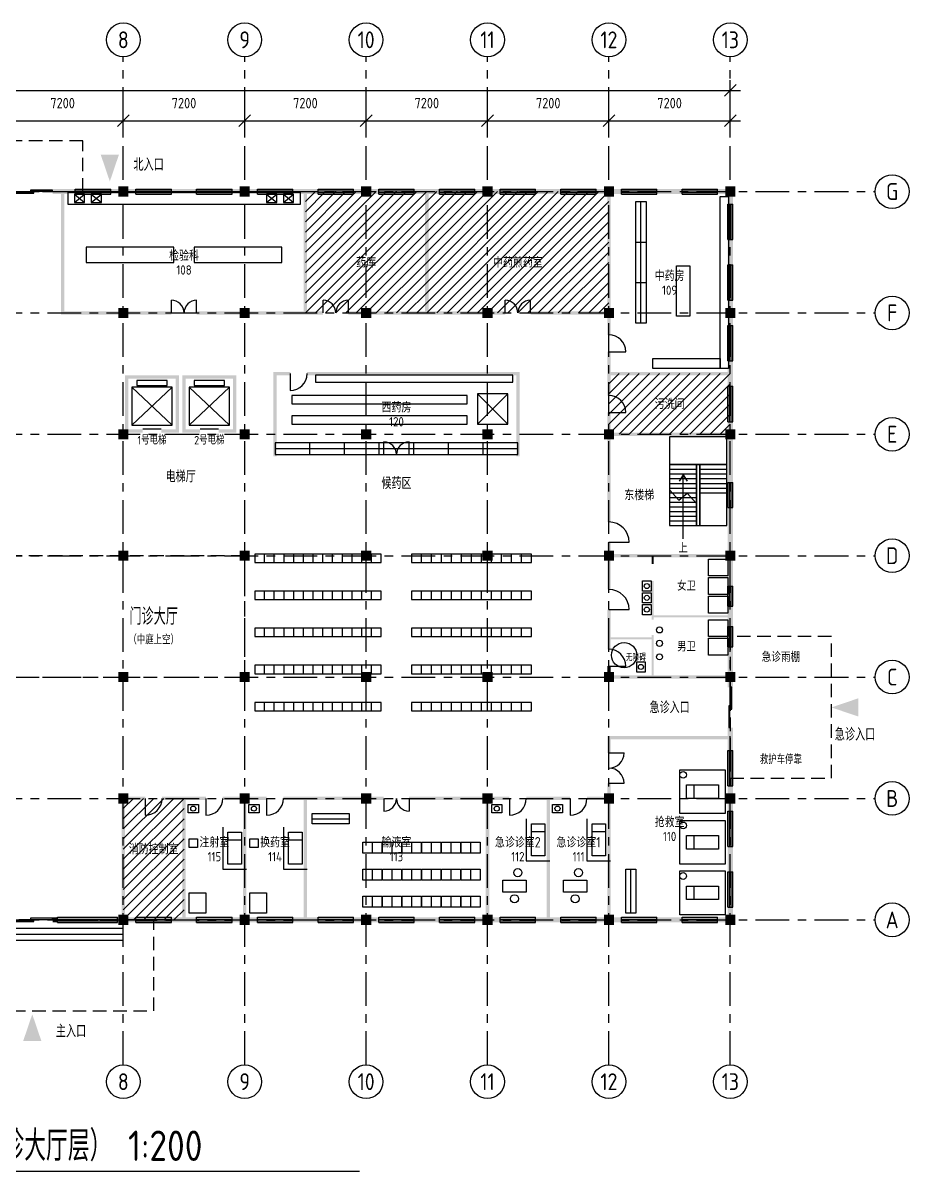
# Model space of a CAD drawing. Extents: x -9 to 337, y -15 to 61.
# Drawn here: x 44.4 to 97, y -14.9 to 53.2 of the extents above; entities that cross this region are included whole.
import ezdxf
from ezdxf.enums import TextEntityAlignment as Align

# ---------------------------------------------------------------- set-up
doc = ezdxf.new("R2010")
doc.units = 0
doc.linetypes.add('CENTER', pattern=[3.5, 2, -0.5, 0.5, -0.5])
doc.linetypes.add('DASHED', pattern=[1.2, 0.8, -0.4])
for name, color, linetype in [('AXIS', 1, 'CENTER'), ('AXIS_B', 1, 'CONTINUOUS'), ('AXIS_T', 7, 'CONTINUOUS'), ('COLUMN', 7, 'CONTINUOUS'), ('DIM', 3, 'CONTINUOUS'), ('DIM_T', 3, 'CONTINUOUS'), ('DOOR', 4, 'CONTINUOUS'), ('ELEV', 2, 'CONTINUOUS'), ('FURN', 8, 'CONTINUOUS'), ('HATCH', 9, 'CONTINUOUS'), ('HIDDEN', 8, 'DASHED'), ('MARK', 1, 'CONTINUOUS'), ('MARK_T', 1, 'CONTINUOUS'), ('NUM', 1, 'CONTINUOUS'), ('STAIR', 2, 'CONTINUOUS'), ('TEXT', 7, 'CONTINUOUS'), ('TEXT2', 8, 'CONTINUOUS'), ('TITLE', 7, 'CONTINUOUS'), ('WALL', 7, 'CONTINUOUS'), ('WINDOW', 4, 'CONTINUOUS')]:
    doc.layers.add(name, color=color, linetype=linetype)
doc.styles.add('CN', font='gbenor.shx', dxfattribs={"width": 0.7, "bigfont": 'gbcbig.shx'})

msp = doc.modelspace()

# ---------------------------------------------------------------- linework, layer by layer
at = {"layer": 'AXIS'}
for p, q in [((50.4, -8.6), (50.4, 51.2)), ((57.6, -8.6), (57.6, 51.2)), ((64.8, -8.6), (64.8, 51.2)), ((72, -8.6), (72, 51.2)), ((79.2, -8.6), (79.2, 51.2)), ((86.4, -8.6), (86.4, 51.2)), ((-6.6, 43.2), (95, 43.2)), ((-6.6, 36), (95, 36)), ((-6.6, 28.8), (95, 28.8)), ((-6.6, 21.6), (95, 21.6)), ((-6.6, 14.4), (95, 14.4)), ((-6.6, 7.2), (95, 7.2)), ((-6.6, 0), (95, 0))]:
    msp.add_line(p, q, dxfattribs=at)
at = {"layer": 'AXIS_B'}
for centre in [(50.4, 52.2), (57.6, 52.2), (64.8, 52.2), (72, 52.2), (79.2, 52.2), (86.4, 52.2), (96, 43.2), (96, 36), (96, 28.8), (96, 21.6), (96, 14.4), (96, 7.2), (96, 0), (50.4, -9.6), (57.6, -9.6), (64.8, -9.6), (72, -9.6), (79.2, -9.6), (86.4, -9.6)]:
    msp.add_circle(centre, 1, dxfattribs=at)
at = {"layer": 'COLUMN'}
for points in [[(50.1, 42.9), (50.7, 42.9), (50.1, 43.5), (50.7, 43.5)], [(57.3, 42.9), (57.9, 42.9), (57.3, 43.5), (57.9, 43.5)], [(64.5, 42.9), (65.1, 42.9), (64.5, 43.5), (65.1, 43.5)], [(71.7, 42.9), (72.3, 42.9), (71.7, 43.5), (72.3, 43.5)], [(78.9, 42.9), (79.5, 42.9), (78.9, 43.5), (79.5, 43.5)], [(86.1, 42.9), (86.7, 42.9), (86.1, 43.5), (86.7, 43.5)], [(50.1, 35.7), (50.7, 35.7), (50.1, 36.3), (50.7, 36.3)], [(57.3, 35.7), (57.9, 35.7), (57.3, 36.3), (57.9, 36.3)], [(64.5, 35.7), (65.1, 35.7), (64.5, 36.3), (65.1, 36.3)], [(71.7, 35.7), (72.3, 35.7), (71.7, 36.3), (72.3, 36.3)], [(78.9, 35.7), (79.5, 35.7), (78.9, 36.3), (79.5, 36.3)], [(86.1, 35.7), (86.7, 35.7), (86.1, 36.3), (86.7, 36.3)], [(50.1, 28.5), (50.7, 28.5), (50.1, 29.1), (50.7, 29.1)], [(57.3, 28.5), (57.9, 28.5), (57.3, 29.1), (57.9, 29.1)], [(64.5, 28.5), (65.1, 28.5), (64.5, 29.1), (65.1, 29.1)], [(71.7, 28.5), (72.3, 28.5), (71.7, 29.1), (72.3, 29.1)], [(78.9, 28.5), (79.5, 28.5), (78.9, 29.1), (79.5, 29.1)], [(86.1, 28.5), (86.7, 28.5), (86.1, 29.1), (86.7, 29.1)], [(50.1, 21.3), (50.7, 21.3), (50.1, 21.9), (50.7, 21.9)], [(57.3, 21.3), (57.9, 21.3), (57.3, 21.9), (57.9, 21.9)], [(64.5, 21.3), (65.1, 21.3), (64.5, 21.9), (65.1, 21.9)], [(71.7, 21.3), (72.3, 21.3), (71.7, 21.9), (72.3, 21.9)], [(78.9, 21.3), (79.5, 21.3), (78.9, 21.9), (79.5, 21.9)], [(86.1, 21.3), (86.7, 21.3), (86.1, 21.9), (86.7, 21.9)], [(50.1, 14.1), (50.7, 14.1), (50.1, 14.7), (50.7, 14.7)], [(57.3, 14.1), (57.9, 14.1), (57.3, 14.7), (57.9, 14.7)], [(64.5, 14.1), (65.1, 14.1), (64.5, 14.7), (65.1, 14.7)], [(71.7, 14.1), (72.3, 14.1), (71.7, 14.7), (72.3, 14.7)], [(78.9, 14.1), (79.5, 14.1), (78.9, 14.7), (79.5, 14.7)], [(86.1, 14.1), (86.7, 14.1), (86.1, 14.7), (86.7, 14.7)], [(50.1, 6.9), (50.7, 6.9), (50.1, 7.5), (50.7, 7.5)], [(57.3, 6.9), (57.9, 6.9), (57.3, 7.5), (57.9, 7.5)], [(64.5, 6.9), (65.1, 6.9), (64.5, 7.5), (65.1, 7.5)], [(71.7, 6.9), (72.3, 6.9), (71.7, 7.5), (72.3, 7.5)], [(78.9, 6.9), (79.5, 6.9), (78.9, 7.5), (79.5, 7.5)], [(86.1, 6.9), (86.7, 6.9), (86.1, 7.5), (86.7, 7.5)], [(50.1, -0.3), (50.7, -0.3), (50.1, 0.3), (50.7, 0.3)], [(57.3, -0.3), (57.9, -0.3), (57.3, 0.3), (57.9, 0.3)], [(64.5, -0.3), (65.1, -0.3), (64.5, 0.3), (65.1, 0.3)], [(71.7, -0.3), (72.3, -0.3), (71.7, 0.3), (72.3, 0.3)], [(78.9, -0.3), (79.5, -0.3), (78.9, 0.3), (79.5, 0.3)], [(86.1, -0.3), (86.7, -0.3), (86.1, 0.3), (86.7, 0.3)]]:
    msp.add_solid(points, dxfattribs=at)
at = {"layer": 'DIM'}
for p, q in [((86.4, 48.6), (86.4, 49.8)), ((-0.6, 49.2), (87, 49.2)), ((86.05, 48.85), (86.75, 49.55)), ((50.05, 47.05), (50.75, 47.75)), ((50.4, 46.8), (50.4, 48)), ((57.25, 47.05), (57.95, 47.75)), ((57.6, 46.8), (57.6, 48)), ((64.45, 47.05), (65.15, 47.75)), ((64.8, 46.8), (64.8, 48)), ((71.65, 47.05), (72.35, 47.75)), ((72, 46.8), (72, 48)), ((78.85, 47.05), (79.55, 47.75)), ((79.2, 46.8), (79.2, 48)), ((86.05, 47.05), (86.75, 47.75)), ((86.4, 46.8), (86.4, 48)), ((-0.6, 47.4), (87, 47.4))]:
    msp.add_line(p, q, dxfattribs=at)
at = {"layer": 'DOOR'}
for p, q in [((53.25, 36), (53.25, 36.75)), ((54.75, 36), (54.75, 36.75)), ((62.25, 36), (62.25, 36.75)), ((63.75, 36), (63.75, 36.75)), ((73.05, 36), (73.05, 36.75)), ((74.55, 36), (74.55, 36.75)), ((79.2, 33.7), (80.2, 33.7)), ((60.3, 32.4), (60.3, 31.4)), ((79.2, 30.1), (80.2, 30.1)), ((65.85, 27.6), (65.85, 28.35)), ((67.35, 27.6), (67.35, 28.35)), ((79.2, 22.4), (80.4, 22.4)), ((79.2, 18.4), (80.4, 18.4)), ((79.2, 15.05), (80.2, 15.05)), ((79.2, 9.9), (80.1, 9.9)), ((79.2, 8.1), (80.1, 8.1)), ((51.7, 7.2), (51.7, 6.2)), ((55.3, 7.2), (55.3, 6.2)), ((58.9, 7.2), (58.9, 6.2)), ((65.85, 7.2), (65.85, 6.45)), ((67.35, 7.2), (67.35, 6.45)), ((73.3, 7.2), (73.3, 6.2)), ((76.9, 7.2), (76.9, 6.2))]:
    msp.add_line(p, q, dxfattribs=at)
for points in [[(43.8, 43.11), (45.1, 43.11), (45.1, 43.17), (43.8, 43.17)], [(44.9, 43.23), (46.2, 43.23), (46.2, 43.29), (44.9, 43.29)], [(86.43, 12.5), (86.49, 12.5), (86.49, 13.8), (86.43, 13.8)], [(86.31, 11.4), (86.37, 11.4), (86.37, 12.7), (86.31, 12.7)], [(44.9, 0.03), (46.2, 0.03), (46.2, 0.09), (44.9, 0.09)], [(43.8, -0.09), (45.1, -0.09), (45.1, -0.03), (43.8, -0.03)]]:
    msp.add_lwpolyline(points, close=True, dxfattribs=at)
for centre, radius, start, end in [((53.25, 36), 0.75, 0, 90), ((54.75, 36), 0.75, 90, 180), ((62.25, 36), 0.75, 0, 90), ((63.75, 36), 0.75, 90, 180), ((73.05, 36), 0.75, 0, 90), ((74.55, 36), 0.75, 90, 180), ((79.2, 33.7), 1, 0, 90), ((60.3, 32.4), 1, 270, 0), ((79.2, 30.1), 1, 0, 90), ((65.85, 27.6), 0.75, 0, 90), ((67.35, 27.6), 0.75, 90, 180), ((79.2, 22.4), 1.2, 0, 90), ((79.2, 18.4), 1.2, 0, 90), ((79.2, 15.05), 1, 0, 90), ((79.2, 9.9), 0.9, 270, 0), ((79.2, 8.1), 0.9, 0, 90), ((51.7, 7.2), 1, 270, 0), ((55.3, 7.2), 1, 270, 0), ((58.9, 7.2), 1, 270, 0), ((65.85, 7.2), 0.75, 270, 0), ((67.35, 7.2), 0.75, 180, 270), ((73.3, 7.2), 1, 270, 0), ((76.9, 7.2), 1, 270, 0)]:
    msp.add_arc(centre, radius, start, end, dxfattribs=at)
at = {"layer": 'ELEV'}
for p, q in [((50.9, 29.35), (53.3, 31.6)), ((50.9, 31.6), (53.3, 29.35)), ((54.3, 29.35), (56.7, 31.6)), ((54.3, 31.6), (56.7, 29.35)), ((51.55, 29.12), (52.65, 29.12)), ((54.95, 29.12), (56.05, 29.12))]:
    msp.add_line(p, q, dxfattribs=at)
for points in [[(50.9, 29.35), (53.3, 29.35), (53.3, 31.6), (50.9, 31.6)], [(51.2, 31.7), (53, 31.7), (53, 32), (51.2, 32)], [(54.3, 29.35), (56.7, 29.35), (56.7, 31.6), (54.3, 31.6)], [(54.6, 31.7), (56.4, 31.7), (56.4, 32), (54.6, 32)]]:
    msp.add_lwpolyline(points, close=True, dxfattribs=at)
at = {"layer": 'FURN'}
for p, q in [((47.5, 42.55), (48.1, 43.05)), ((47.5, 43.05), (48.1, 42.55)), ((48.5, 42.55), (49.1, 43.05)), ((48.5, 43.05), (49.1, 42.55)), ((58.9, 42.55), (59.5, 43.05)), ((58.9, 43.05), (59.5, 42.55)), ((59.9, 42.55), (60.5, 43.05)), ((59.9, 43.05), (60.5, 42.55)), ((81.1, 35.4), (81.1, 42.6)), ((80.8, 40.2), (81.4, 40.2)), ((80.8, 37.8), (81.4, 37.8)), ((71.4, 29.4), (73.2, 31.2)), ((71.4, 31.2), (73.2, 29.4)), ((59.4, 27.95), (73.8, 27.95)), ((61.4571, 27.6), (61.4571, 28.3)), ((63.5143, 27.6), (63.5143, 28.3)), ((65.5714, 27.6), (65.5714, 28.3)), ((67.6286, 27.6), (67.6286, 28.3)), ((69.6857, 27.6), (69.6857, 28.3)), ((71.7429, 27.6), (71.7429, 28.3)), ((58.7769, 21.2), (58.7769, 21.7)), ((59.3538, 21.2), (59.3538, 21.7)), ((59.9308, 21.2), (59.9308, 21.7)), ((60.5077, 21.2), (60.5077, 21.7)), ((61.0846, 21.2), (61.0846, 21.7)), ((61.6615, 21.2), (61.6615, 21.7)), ((62.2385, 21.2), (62.2385, 21.7)), ((62.8154, 21.2), (62.8154, 21.7)), ((63.3923, 21.2), (63.3923, 21.7)), ((63.9692, 21.2), (63.9692, 21.7)), ((64.5462, 21.2), (64.5462, 21.7)), ((65.1231, 21.2), (65.1231, 21.7)), ((68.0917, 21.2), (68.0917, 21.7)), ((68.6833, 21.2), (68.6833, 21.7)), ((69.275, 21.2), (69.275, 21.7)), ((69.8667, 21.2), (69.8667, 21.7)), ((70.4583, 21.2), (70.4583, 21.7)), ((71.05, 21.2), (71.05, 21.7)), ((71.6417, 21.2), (71.6417, 21.7)), ((72.2333, 21.2), (72.2333, 21.7)), ((72.825, 21.2), (72.825, 21.7)), ((73.4167, 21.2), (73.4167, 21.7)), ((74.0083, 21.2), (74.0083, 21.7)), ((58.7769, 19), (58.7769, 19.5)), ((59.3538, 19), (59.3538, 19.5)), ((59.9308, 19), (59.9308, 19.5)), ((60.5077, 19), (60.5077, 19.5)), ((61.0846, 19), (61.0846, 19.5)), ((61.6615, 19), (61.6615, 19.5)), ((62.2385, 19), (62.2385, 19.5)), ((62.8154, 19), (62.8154, 19.5)), ((63.3923, 19), (63.3923, 19.5)), ((63.9692, 19), (63.9692, 19.5)), ((64.5462, 19), (64.5462, 19.5)), ((65.1231, 19), (65.1231, 19.5)), ((68.0917, 19), (68.0917, 19.5)), ((68.6833, 19), (68.6833, 19.5)), ((69.275, 19), (69.275, 19.5)), ((69.8667, 19), (69.8667, 19.5)), ((70.4583, 19), (70.4583, 19.5)), ((71.05, 19), (71.05, 19.5)), ((71.6417, 19), (71.6417, 19.5)), ((72.2333, 19), (72.2333, 19.5)), ((72.825, 19), (72.825, 19.5)), ((73.4167, 19), (73.4167, 19.5)), ((74.0083, 19), (74.0083, 19.5)), ((58.7769, 16.8), (58.7769, 17.3)), ((59.3538, 16.8), (59.3538, 17.3)), ((59.9308, 16.8), (59.9308, 17.3)), ((60.5077, 16.8), (60.5077, 17.3)), ((61.0846, 16.8), (61.0846, 17.3)), ((61.6615, 16.8), (61.6615, 17.3)), ((62.2385, 16.8), (62.2385, 17.3)), ((62.8154, 16.8), (62.8154, 17.3)), ((63.3923, 16.8), (63.3923, 17.3)), ((63.9692, 16.8), (63.9692, 17.3)), ((64.5462, 16.8), (64.5462, 17.3)), ((65.1231, 16.8), (65.1231, 17.3)), ((68.0917, 16.8), (68.0917, 17.3)), ((68.6833, 16.8), (68.6833, 17.3)), ((69.275, 16.8), (69.275, 17.3)), ((69.8667, 16.8), (69.8667, 17.3)), ((70.4583, 16.8), (70.4583, 17.3)), ((71.05, 16.8), (71.05, 17.3)), ((71.6417, 16.8), (71.6417, 17.3)), ((72.2333, 16.8), (72.2333, 17.3)), ((72.825, 16.8), (72.825, 17.3)), ((73.4167, 16.8), (73.4167, 17.3)), ((74.0083, 16.8), (74.0083, 17.3)), ((58.7769, 14.6), (58.7769, 15.1)), ((59.3538, 14.6), (59.3538, 15.1)), ((59.9308, 14.6), (59.9308, 15.1)), ((60.5077, 14.6), (60.5077, 15.1)), ((61.0846, 14.6), (61.0846, 15.1)), ((61.6615, 14.6), (61.6615, 15.1)), ((62.2385, 14.6), (62.2385, 15.1)), ((62.8154, 14.6), (62.8154, 15.1)), ((63.3923, 14.6), (63.3923, 15.1)), ((63.9692, 14.6), (63.9692, 15.1)), ((64.5462, 14.6), (64.5462, 15.1)), ((65.1231, 14.6), (65.1231, 15.1)), ((68.0917, 14.6), (68.0917, 15.1)), ((68.6833, 14.6), (68.6833, 15.1)), ((69.275, 14.6), (69.275, 15.1)), ((69.8667, 14.6), (69.8667, 15.1)), ((70.4583, 14.6), (70.4583, 15.1)), ((71.05, 14.6), (71.05, 15.1)), ((71.6417, 14.6), (71.6417, 15.1)), ((72.2333, 14.6), (72.2333, 15.1)), ((72.825, 14.6), (72.825, 15.1)), ((73.4167, 14.6), (73.4167, 15.1)), ((74.0083, 14.6), (74.0083, 15.1)), ((58.7769, 12.4), (58.7769, 12.9)), ((59.3538, 12.4), (59.3538, 12.9)), ((59.9308, 12.4), (59.9308, 12.9)), ((60.5077, 12.4), (60.5077, 12.9)), ((61.0846, 12.4), (61.0846, 12.9)), ((61.6615, 12.4), (61.6615, 12.9)), ((62.2385, 12.4), (62.2385, 12.9)), ((62.8154, 12.4), (62.8154, 12.9)), ((63.3923, 12.4), (63.3923, 12.9)), ((63.9692, 12.4), (63.9692, 12.9)), ((64.5462, 12.4), (64.5462, 12.9)), ((65.1231, 12.4), (65.1231, 12.9)), ((68.0917, 12.4), (68.0917, 12.9)), ((68.6833, 12.4), (68.6833, 12.9)), ((69.275, 12.4), (69.275, 12.9)), ((69.8667, 12.4), (69.8667, 12.9)), ((70.4583, 12.4), (70.4583, 12.9)), ((71.05, 12.4), (71.05, 12.9)), ((71.6417, 12.4), (71.6417, 12.9)), ((72.2333, 12.4), (72.2333, 12.9)), ((72.825, 12.4), (72.825, 12.9)), ((73.4167, 12.4), (73.4167, 12.9)), ((74.0083, 12.4), (74.0083, 12.9)), ((84.25, 7.2), (84.25, 8)), ((61.6, 6), (63.8, 6)), ((74.6, 5.25), (75.4, 5.25)), ((78.2, 5.25), (79, 5.25)), ((84.25, 4.2), (84.25, 5)), ((56.6, 4.75), (57.4, 4.75)), ((60.2, 4.75), (61, 4.75)), ((80.5, 0.4), (80.5, 3)), ((84.25, 1.2), (84.25, 2)), ((36, -0.5), (50.4, -0.5)), ((36, -0.85), (50.4, -0.85)), ((36, -1.2), (50.4, -1.2))]:
    msp.add_line(p, q, dxfattribs=at)
for points in [[(47.1, 42.45), (60.9, 42.45), (60.9, 43.15), (47.1, 43.15)], [(47.5, 42.55), (48.1, 42.55), (48.1, 43.05), (47.5, 43.05)], [(48.5, 42.55), (49.1, 42.55), (49.1, 43.05), (48.5, 43.05)], [(58.9, 42.55), (59.5, 42.55), (59.5, 43.05), (58.9, 43.05)], [(59.9, 42.55), (60.5, 42.55), (60.5, 43.05), (59.9, 43.05)], [(80.8, 35.4), (80.8, 42.6), (81.4, 42.6), (81.4, 35.4)], [(85.8, 32.7), (85.8, 42.9), (86.3, 42.9), (86.3, 32.7)], [(48.2, 39), (53.4, 39), (53.4, 39.9), (48.2, 39.9)], [(54.6, 39), (59.8, 39), (59.8, 39.9), (54.6, 39.9)], [(83.2, 35.8), (83.2, 38.8), (84, 38.8), (84, 35.8)], [(81.8, 32.7), (81.8, 33.3), (85.8, 33.3), (85.8, 32.7)], [(61.8, 31.9), (73.5, 31.9), (73.5, 32.3), (61.8, 32.3)], [(60.4, 30.6), (70.8, 30.6), (70.8, 31.1), (60.4, 31.1)], [(71.4, 29.4), (73.2, 29.4), (73.2, 31.2), (71.4, 31.2)], [(60.4, 29.4), (70.8, 29.4), (70.8, 29.9), (60.4, 29.9)], [(59.4, 27.6), (73.8, 27.6), (73.8, 28.3), (59.4, 28.3)], [(58.2, 21.2), (65.7, 21.2), (65.7, 21.7), (58.2, 21.7)], [(67.5, 21.2), (74.6, 21.2), (74.6, 21.7), (67.5, 21.7)], [(85.1, 20.4), (85.1, 21.4), (86.25, 21.4), (86.25, 20.4)], [(81.2, 19.5), (81.2, 20.1), (81.7, 20.1), (81.7, 19.5)], [(85.1, 19.3), (85.1, 20.3), (86.25, 20.3), (86.25, 19.3)], [(58.2, 19), (65.7, 19), (65.7, 19.5), (58.2, 19.5)], [(67.5, 19), (74.6, 19), (74.6, 19.5), (67.5, 19.5)], [(81.2, 18.8), (81.2, 19.4), (81.7, 19.4), (81.7, 18.8)], [(85.1, 18.2), (85.1, 19.2), (86.25, 19.2), (86.25, 18.2)], [(81.2, 18.1), (81.2, 18.7), (81.7, 18.7), (81.7, 18.1)], [(85.1, 16.8), (85.1, 17.8), (86.25, 17.8), (86.25, 16.8)], [(58.2, 16.8), (65.7, 16.8), (65.7, 17.3), (58.2, 17.3)], [(67.5, 16.8), (74.6, 16.8), (74.6, 17.3), (67.5, 17.3)], [(85.1, 15.7), (85.1, 16.7), (86.25, 16.7), (86.25, 15.7)], [(58.2, 14.6), (65.7, 14.6), (65.7, 15.1), (58.2, 15.1)], [(67.5, 14.6), (74.6, 14.6), (74.6, 15.1), (67.5, 15.1)], [(80.85, 14.7), (80.85, 15.3), (81.35, 15.3), (81.35, 14.7)], [(58.2, 12.4), (65.7, 12.4), (65.7, 12.9), (58.2, 12.9)], [(67.5, 12.4), (74.6, 12.4), (74.6, 12.9), (67.5, 12.9)], [(83.4, 6.3), (83.4, 8.9), (86.1, 8.9), (86.1, 6.3)], [(83.8, 7.2), (83.8, 8), (85.7, 8), (85.7, 7.2)], [(54.25, 6.85), (54.85, 6.85), (54.85, 6.35), (54.25, 6.35)], [(57.85, 6.85), (58.45, 6.85), (58.45, 6.35), (57.85, 6.35)], [(72.25, 6.85), (72.85, 6.85), (72.85, 6.35), (72.25, 6.35)], [(75.85, 6.85), (76.45, 6.85), (76.45, 6.35), (75.85, 6.35)], [(61.6, 6.3), (63.8, 6.3), (63.8, 5.7), (61.6, 5.7)], [(74.6, 5.7), (75.4, 5.7), (75.4, 3.8), (74.6, 3.8)], [(78.2, 5.7), (79, 5.7), (79, 3.8), (78.2, 3.8)], [(83.4, 3.3), (83.4, 5.9), (86.1, 5.9), (86.1, 3.3)], [(54.3, 4.8), (54.8, 4.8), (54.8, 4.3), (54.3, 4.3)], [(56.6, 5.2), (57.4, 5.2), (57.4, 3.3), (56.6, 3.3)], [(57.9, 4.8), (58.4, 4.8), (58.4, 4.3), (57.9, 4.3)], [(60.2, 5.2), (61, 5.2), (61, 3.3), (60.2, 3.3)], [(83.8, 4.2), (83.8, 5), (85.7, 5), (85.7, 4.2)], [(64.6, 4.6), (65.15, 4.6), (65.15, 3.95), (64.6, 3.95)], [(65.1833, 4.6), (65.7333, 4.6), (65.7333, 3.95), (65.1833, 3.95)], [(65.7667, 4.6), (66.3167, 4.6), (66.3167, 3.95), (65.7667, 3.95)], [(66.35, 4.6), (66.9, 4.6), (66.9, 3.95), (66.35, 3.95)], [(66.9333, 4.6), (67.4833, 4.6), (67.4833, 3.95), (66.9333, 3.95)], [(67.5167, 4.6), (68.0667, 4.6), (68.0667, 3.95), (67.5167, 3.95)], [(68.1, 4.6), (68.65, 4.6), (68.65, 3.95), (68.1, 3.95)], [(68.6833, 4.6), (69.2333, 4.6), (69.2333, 3.95), (68.6833, 3.95)], [(69.2667, 4.6), (69.8167, 4.6), (69.8167, 3.95), (69.2667, 3.95)], [(69.85, 4.6), (70.4, 4.6), (70.4, 3.95), (69.85, 3.95)], [(70.4333, 4.6), (70.9833, 4.6), (70.9833, 3.95), (70.4333, 3.95)], [(71.0167, 4.6), (71.5667, 4.6), (71.5667, 3.95), (71.0167, 3.95)], [(64.6, 3), (65.15, 3), (65.15, 2.35), (64.6, 2.35)], [(65.1833, 3), (65.7333, 3), (65.7333, 2.35), (65.1833, 2.35)], [(65.7667, 3), (66.3167, 3), (66.3167, 2.35), (65.7667, 2.35)], [(66.35, 3), (66.9, 3), (66.9, 2.35), (66.35, 2.35)], [(66.9333, 3), (67.4833, 3), (67.4833, 2.35), (66.9333, 2.35)], [(67.5167, 3), (68.0667, 3), (68.0667, 2.35), (67.5167, 2.35)], [(68.1, 3), (68.65, 3), (68.65, 2.35), (68.1, 2.35)], [(68.6833, 3), (69.2333, 3), (69.2333, 2.35), (68.6833, 2.35)], [(69.2667, 3), (69.8167, 3), (69.8167, 2.35), (69.2667, 2.35)], [(69.85, 3), (70.4, 3), (70.4, 2.35), (69.85, 2.35)], [(70.4333, 3), (70.9833, 3), (70.9833, 2.35), (70.4333, 2.35)], [(71.0167, 3), (71.5667, 3), (71.5667, 2.35), (71.0167, 2.35)], [(80.2, 0.4), (80.2, 3), (80.8, 3), (80.8, 0.4)], [(83.4, 0.3), (83.4, 2.9), (86.1, 2.9), (86.1, 0.3)], [(72.9, 2.35), (74.3, 2.35), (74.3, 1.65), (72.9, 1.65)], [(76.5, 2.35), (77.9, 2.35), (77.9, 1.65), (76.5, 1.65)], [(54.3, 1.6), (55.3, 1.6), (55.3, 0.4), (54.3, 0.4)], [(57.9, 1.6), (58.9, 1.6), (58.9, 0.4), (57.9, 0.4)], [(64.6, 1.4), (65.15, 1.4), (65.15, 0.75), (64.6, 0.75)], [(65.1833, 1.4), (65.7333, 1.4), (65.7333, 0.75), (65.1833, 0.75)], [(65.7667, 1.4), (66.3167, 1.4), (66.3167, 0.75), (65.7667, 0.75)], [(66.35, 1.4), (66.9, 1.4), (66.9, 0.75), (66.35, 0.75)], [(66.9333, 1.4), (67.4833, 1.4), (67.4833, 0.75), (66.9333, 0.75)], [(67.5167, 1.4), (68.0667, 1.4), (68.0667, 0.75), (67.5167, 0.75)], [(68.1, 1.4), (68.65, 1.4), (68.65, 0.75), (68.1, 0.75)], [(68.6833, 1.4), (69.2333, 1.4), (69.2333, 0.75), (68.6833, 0.75)], [(69.2667, 1.4), (69.8167, 1.4), (69.8167, 0.75), (69.2667, 0.75)], [(69.85, 1.4), (70.4, 1.4), (70.4, 0.75), (69.85, 0.75)], [(70.4333, 1.4), (70.9833, 1.4), (70.9833, 0.75), (70.4333, 0.75)], [(71.0167, 1.4), (71.5667, 1.4), (71.5667, 0.75), (71.0167, 0.75)], [(83.8, 1.2), (83.8, 2), (85.7, 2), (85.7, 1.2)]]:
    msp.add_lwpolyline(points, close=True, dxfattribs=at)
for points in [[(56.3, 5.5), (56.3, 3), (57.7, 3)], [(59.9, 5.5), (59.9, 3), (61.3, 3)], [(74.3, 6), (74.3, 3.5), (75.7, 3.5)], [(77.9, 6), (77.9, 3.5), (79.3, 3.5)]]:
    msp.add_lwpolyline(points, dxfattribs=at)
for centre, radius in [((81.45, 19.8), 0.15), ((81.45, 19.1), 0.15), ((81.45, 18.4), 0.15), ((82.2, 17.2), 0.18), ((80.1, 15.7), 0.75), ((82.2, 16.4), 0.18), ((82.2, 15.6), 0.18), ((81.1, 15), 0.15), ((83.6, 8.6), 0.2), ((54.55, 6.6), 0.15), ((58.15, 6.6), 0.15), ((72.55, 6.6), 0.15), ((76.15, 6.6), 0.15), ((83.6, 5.6), 0.2), ((73.8, 2.8), 0.24), ((77.4, 2.8), 0.24), ((83.6, 2.6), 0.2), ((73.6, 1.25), 0.24), ((77.2, 1.25), 0.24)]:
    msp.add_circle(centre, radius, dxfattribs=at)
at = {"layer": 'HATCH'}
for p, q in [((61.2, 42.6), (61.8, 43.2)), ((61.2, 42), (62.4, 43.2)), ((61.2, 41.4), (63, 43.2)), ((61.2, 40.8), (63.6, 43.2)), ((61.2, 40.2), (64.2, 43.2)), ((61.2, 39.6), (64.8, 43.2)), ((61.2, 39), (65.4, 43.2)), ((61.2, 38.4), (66, 43.2)), ((61.2, 37.8), (66.6, 43.2)), ((61.2, 37.2), (67.2, 43.2)), ((61.2, 36.6), (67.8, 43.2)), ((61.2, 36), (68.4, 43.2)), ((68.4, 42.6), (69, 43.2)), ((68.4, 42), (69.6, 43.2)), ((68.4, 41.4), (70.2, 43.2)), ((68.4, 40.8), (70.8, 43.2)), ((68.4, 40.2), (71.4, 43.2)), ((68.4, 39.6), (72, 43.2)), ((68.4, 39), (72.6, 43.2)), ((68.4, 38.4), (73.2, 43.2)), ((68.4, 37.8), (73.8, 43.2)), ((68.4, 37.2), (74.4, 43.2)), ((68.4, 36.6), (75, 43.2)), ((68.4, 36), (75.6, 43.2)), ((69, 36), (76.2, 43.2)), ((69.6, 36), (76.8, 43.2)), ((70.2, 36), (77.4, 43.2)), ((70.8, 36), (78, 43.2)), ((71.4, 36), (78.6, 43.2)), ((72, 36), (79.2, 43.2)), ((61.8, 36), (68.4, 42.6)), ((72.6, 36), (79.2, 42.6)), ((62.4, 36), (68.4, 42)), ((73.2, 36), (79.2, 42)), ((63, 36), (68.4, 41.4)), ((73.8, 36), (79.2, 41.4)), ((63.6, 36), (68.4, 40.8)), ((64.2, 36), (68.4, 40.2)), ((74.4, 36), (79.2, 40.8)), ((75, 36), (79.2, 40.2)), ((64.8, 36), (68.4, 39.6)), ((75.6, 36), (79.2, 39.6)), ((65.4, 36), (68.4, 39)), ((76.2, 36), (79.2, 39)), ((66, 36), (68.4, 38.4)), ((76.8, 36), (79.2, 38.4)), ((66.6, 36), (68.4, 37.8)), ((77.4, 36), (79.2, 37.8)), ((67.2, 36), (68.4, 37.2)), ((78, 36), (79.2, 37.2)), ((67.8, 36), (68.4, 36.6)), ((78.6, 36), (79.2, 36.6)), ((79.2, 31.8), (79.8, 32.4)), ((79.2, 31.2), (80.4, 32.4)), ((79.2, 30.6), (81, 32.4)), ((79.2, 30), (81.6, 32.4)), ((79.2, 29.4), (82.2, 32.4)), ((79.2, 28.8), (82.8, 32.4)), ((79.8, 28.8), (83.4, 32.4)), ((80.4, 28.8), (84, 32.4)), ((81, 28.8), (84.6, 32.4)), ((81.6, 28.8), (85.2, 32.4)), ((82.2, 28.8), (85.8, 32.4)), ((82.8, 28.8), (86.4, 32.4)), ((83.4, 28.8), (86.4, 31.8)), ((84, 28.8), (86.4, 31.2)), ((84.6, 28.8), (86.4, 30.6)), ((85.2, 28.8), (86.4, 30)), ((85.8, 28.8), (86.4, 29.4)), ((50.4, 6.6), (51, 7.2)), ((50.4, 6), (51.6, 7.2)), ((50.4, 5.4), (52.2, 7.2)), ((50.4, 4.8), (52.8, 7.2)), ((50.4, 4.2), (53.4, 7.2)), ((50.4, 3.6), (54, 7.2)), ((50.4, 3), (54, 6.6)), ((50.4, 2.4), (54, 6)), ((50.4, 1.8), (54, 5.4)), ((50.4, 1.2), (54, 4.8)), ((50.4, 0.6), (54, 4.2)), ((50.4, 0), (54, 3.6)), ((51, 0), (54, 3)), ((51.6, 0), (54, 2.4)), ((52.2, 0), (54, 1.8)), ((52.8, 0), (54, 1.2)), ((53.4, 0), (54, 0.6))]:
    msp.add_line(p, q, dxfattribs=at)
at = {"layer": 'HIDDEN'}
for points in [[(38.4, 43.2), (48, 43.2), (48, 46.2), (38.4, 46.2)], [(28.8, 14.4), (57.6, 14.4), (57.6, 21.6), (28.8, 21.6)], [(86.4, 8.4), (92.4, 8.4), (92.4, 16.8), (86.4, 16.8)], [(34.2, -5.4), (52.2, -5.4), (52.2, 0), (34.2, 0)]]:
    msp.add_lwpolyline(points, close=True, dxfattribs=at)
at = {"layer": 'MARK'}
for points in [[(49.6, 43.8), (50.1404, 45.3899), (49.0596, 45.3899)], [(92.4, 12.6), (93.9899, 12.0596), (93.9899, 13.1404)], [(45, -5.6), (44.4596, -7.1899), (45.5404, -7.1899)]]:
    msp.add_solid(points, dxfattribs=at)
at = {"layer": 'STAIR'}
for p, q in [((82.8, 27), (84.4, 27)), ((82.8, 26.7231), (84.4, 26.7231)), ((84.6, 27), (86.2, 27)), ((84.6, 26.7231), (86.2, 26.7231)), ((82.8, 26.4462), (84.4, 26.4462)), ((82.8, 26.1692), (84.4, 26.1692)), ((82.8, 25.8923), (84.4, 25.8923)), ((83.6, 26.4), (83.368, 26.0144)), ((83.6, 26.4), (83.832, 26.0144)), ((84.6, 26.4462), (86.2, 26.4462)), ((84.6, 26.1692), (86.2, 26.1692)), ((84.6, 25.8923), (86.2, 25.8923)), ((82.8, 25.6154), (84.4, 25.6154)), ((82.8, 25.3385), (84.4, 25.3385)), ((84.6, 25.6154), (86.2, 25.6154)), ((84.6, 25.3385), (86.2, 25.3385)), ((82.8, 25.0615), (84.4, 25.0615)), ((82.8, 24.7846), (84.4, 24.7846)), ((82.8, 24.5077), (84.4, 24.5077)), ((82.8, 24.2308), (84.4, 24.2308)), ((82.8, 23.9538), (84.4, 23.9538)), ((82.8, 23.6769), (84.4, 23.6769)), ((82.8, 23.4), (84.4, 23.4))]:
    msp.add_line(p, q, dxfattribs=at)
for points in [[(82.8, 28.65), (82.8, 27), (86.2, 27), (86.2, 28.65)], [(82.8, 27), (82.8, 23.4), (84.4, 23.4), (84.4, 27)], [(84.4, 27), (84.4, 23.4), (84.6, 23.4), (84.6, 27)], [(84.6, 27), (84.6, 23.4), (86.2, 23.4), (86.2, 27)]]:
    msp.add_lwpolyline(points, close=True, dxfattribs=at)
for points in [[(83.6, 22.6), (83.6, 26.4)], [(82.8, 25.5), (83.35, 24.9), (83.85, 25.3), (84.4, 24.7)]]:
    msp.add_lwpolyline(points, dxfattribs=at)
at = {"layer": 'TITLE'}
msp.add_line((22, -14.9), (64.4, -14.9), dxfattribs=at)
at = {"layer": 'WALL'}
for points in [[(46.2, 43.05), (47.55, 43.05), (46.2, 43.35), (47.55, 43.35)], [(46.7, 35.9), (46.9, 35.9), (46.7, 43.3), (46.9, 43.3)], [(49.65, 43.05), (51.15, 43.05), (49.65, 43.35), (51.15, 43.35)], [(53.25, 43.05), (54.75, 43.05), (53.25, 43.35), (54.75, 43.35)], [(56.85, 43.05), (58.35, 43.05), (56.85, 43.35), (58.35, 43.35)], [(60.45, 43.05), (61.95, 43.05), (60.45, 43.35), (61.95, 43.35)], [(61.1, 35.9), (61.3, 35.9), (61.1, 43.3), (61.3, 43.3)], [(64.05, 43.05), (65.55, 43.05), (64.05, 43.35), (65.55, 43.35)], [(67.65, 43.05), (69.15, 43.05), (67.65, 43.35), (69.15, 43.35)], [(68.3, 35.9), (68.5, 35.9), (68.3, 43.3), (68.5, 43.3)], [(71.25, 43.05), (72.75, 43.05), (71.25, 43.35), (72.75, 43.35)], [(74.85, 43.05), (76.35, 43.05), (74.85, 43.35), (76.35, 43.35)], [(78.45, 43.05), (79.95, 43.05), (78.45, 43.35), (79.95, 43.35)], [(79.1, 34.7), (79.3, 34.7), (79.1, 43.3), (79.3, 43.3)], [(82.05, 43.05), (83.55, 43.05), (82.05, 43.35), (83.55, 43.35)], [(85.65, 43.05), (86.55, 43.05), (85.65, 43.35), (86.55, 43.35)], [(86.25, 42.45), (86.55, 42.45), (86.25, 43.35), (86.55, 43.35)], [(86.25, 38.85), (86.55, 38.85), (86.25, 40.35), (86.55, 40.35)], [(46.7, 35.9), (53.25, 35.9), (46.7, 36.1), (53.25, 36.1)], [(54.75, 35.9), (62.25, 35.9), (54.75, 36.1), (62.25, 36.1)], [(63.75, 35.9), (73.05, 35.9), (63.75, 36.1), (73.05, 36.1)], [(74.55, 35.9), (79.3, 35.9), (74.55, 36.1), (79.3, 36.1)], [(86.25, 35.25), (86.55, 35.25), (86.25, 36.75), (86.55, 36.75)], [(79.1, 31.1), (79.3, 31.1), (79.1, 33.7), (79.3, 33.7)], [(86.25, 31.65), (86.55, 31.65), (86.25, 33.15), (86.55, 33.15)], [(50.5, 32.1), (53.7, 32.1), (50.5, 32.3), (53.7, 32.3)], [(50.5, 28.9), (50.7, 28.9), (50.5, 32.3), (50.7, 32.3)], [(53.5, 28.9), (53.7, 28.9), (53.5, 32.3), (53.7, 32.3)], [(53.9, 28.9), (54.1, 28.9), (53.9, 32.3), (54.1, 32.3)], [(53.9, 32.1), (57.1, 32.1), (53.9, 32.3), (57.1, 32.3)], [(56.9, 28.9), (57.1, 28.9), (56.9, 32.3), (57.1, 32.3)], [(59.3, 32.3), (60.3, 32.3), (59.3, 32.5), (60.3, 32.5)], [(59.3, 27.5), (59.5, 27.5), (59.3, 32.5), (59.5, 32.5)], [(61.3, 32.3), (73.9, 32.3), (61.3, 32.5), (73.9, 32.5)], [(73.7, 27.5), (73.9, 27.5), (73.7, 32.5), (73.9, 32.5)], [(79.1, 32.3), (86.5, 32.3), (79.1, 32.5), (86.5, 32.5)], [(79.1, 23.6), (79.3, 23.6), (79.1, 30.1), (79.3, 30.1)], [(86.25, 25.95), (86.55, 25.95), (86.25, 29.55), (86.55, 29.55)], [(50.5, 28.9), (51.55, 28.9), (50.5, 29.1), (51.55, 29.1)], [(52.65, 28.9), (53.7, 28.9), (52.65, 29.1), (53.7, 29.1)], [(53.9, 28.9), (54.95, 28.9), (53.9, 29.1), (54.95, 29.1)], [(56.05, 28.9), (57.1, 28.9), (56.05, 29.1), (57.1, 29.1)], [(79.1, 28.7), (86.5, 28.7), (79.1, 28.9), (86.5, 28.9)], [(86.25, 19.8), (86.55, 19.8), (86.25, 24.45), (86.55, 24.45)], [(79.1, 19.6), (79.3, 19.6), (79.1, 22.4), (79.3, 22.4)], [(79.1, 21.5), (86.5, 21.5), (79.1, 21.7), (86.5, 21.7)], [(81.74, 21.1), (81.74, 21.6), (81.86, 21.1), (81.86, 21.6)], [(81.74, 17.8), (81.74, 20.1), (81.86, 17.8), (81.86, 20.1)], [(79.1, 16.05), (79.3, 16.05), (79.1, 18.4), (79.3, 18.4)], [(86.25, 17.4), (86.55, 17.4), (86.25, 18.6), (86.55, 18.6)], [(81.8, 17.94), (81.8, 18.06), (86.4, 17.94), (86.4, 18.06)], [(79.2, 16.64), (79.2, 16.76), (81.8, 16.64), (81.8, 16.76)], [(81.74, 14.4), (81.74, 16.9), (81.86, 14.4), (81.86, 16.9)], [(86.25, 13.8), (86.55, 13.8), (86.25, 16.2), (86.55, 16.2)], [(79.1, 14.3), (79.3, 14.3), (79.1, 15.05), (79.3, 15.05)], [(79.1, 14.3), (86.5, 14.3), (79.1, 14.5), (86.5, 14.5)], [(79.1, 10.7), (86.5, 10.7), (79.1, 10.9), (86.5, 10.9)], [(79.1, 9.9), (79.3, 9.9), (79.1, 10.9), (79.3, 10.9)], [(86.25, 10.05), (86.55, 10.05), (86.25, 11.4), (86.55, 11.4)], [(79.1, -0.1), (79.3, -0.1), (79.1, 8.1), (79.3, 8.1)], [(86.25, 6.45), (86.55, 6.45), (86.25, 7.95), (86.55, 7.95)], [(50.3, 7.1), (51.7, 7.1), (50.3, 7.3), (51.7, 7.3)], [(50.3, -0.1), (50.5, -0.1), (50.3, 7.3), (50.5, 7.3)], [(52.7, 7.1), (55.3, 7.1), (52.7, 7.3), (55.3, 7.3)], [(53.9, -0.1), (54.1, -0.1), (53.9, 7.3), (54.1, 7.3)], [(56.3, 7.1), (58.9, 7.1), (56.3, 7.3), (58.9, 7.3)], [(57.5, -0.1), (57.7, -0.1), (57.5, 7.3), (57.7, 7.3)], [(59.9, 7.1), (65.85, 7.1), (59.9, 7.3), (65.85, 7.3)], [(61.1, -0.1), (61.3, -0.1), (61.1, 7.3), (61.3, 7.3)], [(67.35, 7.1), (73.3, 7.1), (67.35, 7.3), (73.3, 7.3)], [(71.9, -0.1), (72.1, -0.1), (71.9, 7.3), (72.1, 7.3)], [(74.3, 7.1), (76.9, 7.1), (74.3, 7.3), (76.9, 7.3)], [(75.5, -0.1), (75.7, -0.1), (75.5, 7.3), (75.7, 7.3)], [(77.9, 7.1), (79.3, 7.1), (77.9, 7.3), (79.3, 7.3)], [(86.25, 2.85), (86.55, 2.85), (86.25, 4.35), (86.55, 4.35)], [(86.25, -0.15), (86.55, -0.15), (86.25, 0.75), (86.55, 0.75)], [(46.2, -0.15), (46.5, -0.15), (46.2, 0.15), (46.5, 0.15)], [(50.05, -0.15), (51.15, -0.15), (50.05, 0.15), (51.15, 0.15)], [(53.25, -0.15), (54.75, -0.15), (53.25, 0.15), (54.75, 0.15)], [(56.85, -0.15), (58.35, -0.15), (56.85, 0.15), (58.35, 0.15)], [(60.45, -0.15), (61.95, -0.15), (60.45, 0.15), (61.95, 0.15)], [(64.05, -0.15), (65.55, -0.15), (64.05, 0.15), (65.55, 0.15)], [(67.65, -0.15), (69.15, -0.15), (67.65, 0.15), (69.15, 0.15)], [(71.25, -0.15), (72.75, -0.15), (71.25, 0.15), (72.75, 0.15)], [(74.85, -0.15), (76.35, -0.15), (74.85, 0.15), (76.35, 0.15)], [(78.45, -0.15), (79.95, -0.15), (78.45, 0.15), (79.95, 0.15)], [(82.05, -0.15), (83.55, -0.15), (82.05, 0.15), (83.55, 0.15)], [(85.65, -0.15), (86.55, -0.15), (85.65, 0.15), (86.55, 0.15)]]:
    msp.add_solid(points, dxfattribs=at)
at = {"layer": 'WINDOW'}
for p, q in [((47.55, 43.35), (49.65, 43.35)), ((47.55, 43.05), (47.55, 43.35)), ((47.55, 43.25), (49.65, 43.25)), ((47.55, 43.15), (49.65, 43.15)), ((47.55, 43.05), (49.65, 43.05)), ((49.65, 43.05), (49.65, 43.35)), ((51.15, 43.35), (53.25, 43.35)), ((51.15, 43.05), (51.15, 43.35)), ((51.15, 43.25), (53.25, 43.25)), ((51.15, 43.15), (53.25, 43.15)), ((51.15, 43.05), (53.25, 43.05)), ((53.25, 43.05), (53.25, 43.35)), ((54.75, 43.35), (56.85, 43.35)), ((54.75, 43.05), (54.75, 43.35)), ((54.75, 43.25), (56.85, 43.25)), ((54.75, 43.15), (56.85, 43.15)), ((54.75, 43.05), (56.85, 43.05)), ((56.85, 43.05), (56.85, 43.35)), ((58.35, 43.35), (60.45, 43.35)), ((58.35, 43.05), (58.35, 43.35)), ((58.35, 43.25), (60.45, 43.25)), ((58.35, 43.15), (60.45, 43.15)), ((58.35, 43.05), (60.45, 43.05)), ((60.45, 43.05), (60.45, 43.35)), ((61.95, 43.35), (64.05, 43.35)), ((61.95, 43.05), (61.95, 43.35)), ((61.95, 43.25), (64.05, 43.25)), ((61.95, 43.15), (64.05, 43.15)), ((61.95, 43.05), (64.05, 43.05)), ((64.05, 43.05), (64.05, 43.35)), ((65.55, 43.35), (67.65, 43.35)), ((65.55, 43.05), (65.55, 43.35)), ((65.55, 43.25), (67.65, 43.25)), ((65.55, 43.15), (67.65, 43.15)), ((65.55, 43.05), (67.65, 43.05)), ((67.65, 43.05), (67.65, 43.35)), ((69.15, 43.35), (71.25, 43.35)), ((69.15, 43.05), (69.15, 43.35)), ((69.15, 43.25), (71.25, 43.25)), ((69.15, 43.15), (71.25, 43.15)), ((69.15, 43.05), (71.25, 43.05)), ((71.25, 43.05), (71.25, 43.35)), ((72.75, 43.35), (74.85, 43.35)), ((72.75, 43.05), (72.75, 43.35)), ((72.75, 43.25), (74.85, 43.25)), ((72.75, 43.15), (74.85, 43.15)), ((72.75, 43.05), (74.85, 43.05)), ((74.85, 43.05), (74.85, 43.35)), ((76.35, 43.35), (78.45, 43.35)), ((76.35, 43.05), (76.35, 43.35)), ((76.35, 43.25), (78.45, 43.25)), ((76.35, 43.15), (78.45, 43.15)), ((76.35, 43.05), (78.45, 43.05)), ((78.45, 43.05), (78.45, 43.35)), ((79.95, 43.35), (82.05, 43.35)), ((79.95, 43.05), (79.95, 43.35)), ((79.95, 43.25), (82.05, 43.25)), ((79.95, 43.15), (82.05, 43.15)), ((79.95, 43.05), (82.05, 43.05)), ((82.05, 43.05), (82.05, 43.35)), ((83.55, 43.35), (85.65, 43.35)), ((83.55, 43.05), (83.55, 43.35)), ((83.55, 43.25), (85.65, 43.25)), ((83.55, 43.15), (85.65, 43.15)), ((83.55, 43.05), (85.65, 43.05)), ((85.65, 43.05), (85.65, 43.35)), ((86.25, 40.35), (86.25, 42.45)), ((86.25, 42.45), (86.55, 42.45)), ((86.35, 40.35), (86.35, 42.45)), ((86.45, 40.35), (86.45, 42.45)), ((86.55, 40.35), (86.55, 42.45)), ((86.25, 40.35), (86.55, 40.35)), ((86.25, 36.75), (86.25, 38.85)), ((86.25, 38.85), (86.55, 38.85)), ((86.35, 36.75), (86.35, 38.85)), ((86.45, 36.75), (86.45, 38.85)), ((86.55, 36.75), (86.55, 38.85)), ((86.25, 36.75), (86.55, 36.75)), ((86.25, 33.15), (86.25, 35.25)), ((86.25, 35.25), (86.55, 35.25)), ((86.35, 33.15), (86.35, 35.25)), ((86.45, 33.15), (86.45, 35.25)), ((86.55, 33.15), (86.55, 35.25)), ((86.25, 33.15), (86.55, 33.15)), ((86.25, 29.55), (86.25, 31.65)), ((86.25, 31.65), (86.55, 31.65)), ((86.35, 29.55), (86.35, 31.65)), ((86.45, 29.55), (86.45, 31.65)), ((86.55, 29.55), (86.55, 31.65)), ((86.25, 29.55), (86.55, 29.55)), ((86.25, 24.45), (86.25, 25.95)), ((86.25, 25.95), (86.55, 25.95)), ((86.35, 24.45), (86.35, 25.95)), ((86.45, 24.45), (86.45, 25.95)), ((86.55, 24.45), (86.55, 25.95)), ((86.25, 24.45), (86.55, 24.45)), ((86.25, 18.6), (86.25, 19.8)), ((86.25, 19.8), (86.55, 19.8)), ((86.35, 18.6), (86.35, 19.8)), ((86.45, 18.6), (86.45, 19.8)), ((86.55, 18.6), (86.55, 19.8)), ((86.25, 18.6), (86.55, 18.6)), ((86.25, 16.2), (86.25, 17.4)), ((86.25, 17.4), (86.55, 17.4)), ((86.35, 16.2), (86.35, 17.4)), ((86.45, 16.2), (86.45, 17.4)), ((86.55, 16.2), (86.55, 17.4)), ((86.25, 16.2), (86.55, 16.2)), ((86.25, 7.95), (86.25, 10.05)), ((86.25, 10.05), (86.55, 10.05)), ((86.35, 7.95), (86.35, 10.05)), ((86.45, 7.95), (86.45, 10.05)), ((86.55, 7.95), (86.55, 10.05)), ((86.25, 7.95), (86.55, 7.95)), ((86.25, 4.35), (86.25, 6.45)), ((86.25, 6.45), (86.55, 6.45)), ((86.35, 4.35), (86.35, 6.45)), ((86.45, 4.35), (86.45, 6.45)), ((86.55, 4.35), (86.55, 6.45)), ((86.25, 4.35), (86.55, 4.35)), ((86.25, 0.75), (86.25, 2.85)), ((86.25, 2.85), (86.55, 2.85)), ((86.35, 0.75), (86.35, 2.85)), ((86.45, 0.75), (86.45, 2.85)), ((86.55, 0.75), (86.55, 2.85)), ((86.25, 0.75), (86.55, 0.75)), ((46.5, 0.15), (50.05, 0.15)), ((46.5, -0.15), (46.5, 0.15)), ((46.5, 0.05), (50.05, 0.05)), ((50.05, -0.15), (50.05, 0.15)), ((51.15, 0.15), (53.25, 0.15)), ((51.15, -0.15), (51.15, 0.15)), ((51.15, 0.05), (53.25, 0.05)), ((53.25, -0.15), (53.25, 0.15)), ((54.75, 0.15), (56.85, 0.15)), ((54.75, -0.15), (54.75, 0.15)), ((54.75, 0.05), (56.85, 0.05)), ((56.85, -0.15), (56.85, 0.15)), ((58.35, 0.15), (60.45, 0.15)), ((58.35, -0.15), (58.35, 0.15)), ((58.35, 0.05), (60.45, 0.05)), ((60.45, -0.15), (60.45, 0.15)), ((61.95, 0.15), (64.05, 0.15)), ((61.95, -0.15), (61.95, 0.15)), ((61.95, 0.05), (64.05, 0.05)), ((64.05, -0.15), (64.05, 0.15)), ((65.55, 0.15), (67.65, 0.15)), ((65.55, -0.15), (65.55, 0.15)), ((65.55, 0.05), (67.65, 0.05)), ((67.65, -0.15), (67.65, 0.15)), ((69.15, 0.15), (71.25, 0.15)), ((69.15, -0.15), (69.15, 0.15)), ((69.15, 0.05), (71.25, 0.05)), ((71.25, -0.15), (71.25, 0.15)), ((72.75, 0.15), (74.85, 0.15)), ((72.75, -0.15), (72.75, 0.15)), ((72.75, 0.05), (74.85, 0.05)), ((74.85, -0.15), (74.85, 0.15)), ((76.35, 0.15), (78.45, 0.15)), ((76.35, -0.15), (76.35, 0.15)), ((76.35, 0.05), (78.45, 0.05)), ((78.45, -0.15), (78.45, 0.15)), ((79.95, 0.15), (82.05, 0.15)), ((79.95, -0.15), (79.95, 0.15)), ((79.95, 0.05), (82.05, 0.05)), ((82.05, -0.15), (82.05, 0.15)), ((83.55, 0.15), (85.65, 0.15)), ((83.55, -0.15), (83.55, 0.15)), ((83.55, 0.05), (85.65, 0.05)), ((85.65, -0.15), (85.65, 0.15)), ((46.5, -0.05), (50.05, -0.05)), ((46.5, -0.15), (50.05, -0.15)), ((51.15, -0.05), (53.25, -0.05)), ((51.15, -0.15), (53.25, -0.15)), ((54.75, -0.05), (56.85, -0.05)), ((54.75, -0.15), (56.85, -0.15)), ((58.35, -0.05), (60.45, -0.05)), ((58.35, -0.15), (60.45, -0.15)), ((61.95, -0.05), (64.05, -0.05)), ((61.95, -0.15), (64.05, -0.15)), ((65.55, -0.05), (67.65, -0.05)), ((65.55, -0.15), (67.65, -0.15)), ((69.15, -0.05), (71.25, -0.05)), ((69.15, -0.15), (71.25, -0.15)), ((72.75, -0.05), (74.85, -0.05)), ((72.75, -0.15), (74.85, -0.15)), ((76.35, -0.05), (78.45, -0.05)), ((76.35, -0.15), (78.45, -0.15)), ((79.95, -0.05), (82.05, -0.05)), ((79.95, -0.15), (82.05, -0.15)), ((83.55, -0.05), (85.65, -0.05)), ((83.55, -0.15), (85.65, -0.15))]:
    msp.add_line(p, q, dxfattribs=at)

# ---------------------------------------------------------------- texts
at = {"layer": 'AXIS_T', "style": 'CN'}
for s, p in [('8', (50.4, 52.2)), ('9', (57.6, 52.2)), ('10', (64.8, 52.2)), ('11', (72, 52.2)), ('12', (79.2, 52.2)), ('13', (86.4, 52.2)), ('G', (96, 43.2)), ('F', (96, 36)), ('E', (96, 28.8)), ('D', (96, 21.6)), ('C', (96, 14.4)), ('B', (96, 7.2)), ('A', (96, 0)), ('8', (50.4, -9.6)), ('9', (57.6, -9.6)), ('10', (64.8, -9.6)), ('11', (72, -9.6)), ('12', (79.2, -9.6)), ('13', (86.4, -9.6))]:
    msp.add_text(s, height=1, dxfattribs=at).set_placement(p, align=Align.MIDDLE_CENTER)
at = {"layer": 'DIM_T', "style": 'CN'}
for p in [(46.8, 47.95), (54, 47.95), (61.2, 47.95), (68.4, 47.95), (75.6, 47.95), (82.8, 47.95)]:
    msp.add_text('7200', height=0.62, dxfattribs=at).set_placement(p, align=Align.BOTTOM_CENTER)
at = {"layer": 'MARK_T', "style": 'CN'}
for s, p in [('北入口', (51, 44.8)), ('主入口', (46.4, -6.6))]:
    msp.add_text(s, height=0.75, dxfattribs=at).set_placement(p, align=Align.MIDDLE_LEFT)
msp.add_text('急诊入口', height=0.75, dxfattribs=at).set_placement((93.8, 11), align=Align.MIDDLE_CENTER)
at = {"layer": 'NUM', "style": 'CN'}
for s, p in [('108', (54, 38.547)), ('109', (82.8, 37.347)), ('120', (66.6, 29.547)), ('110', (82.8, 4.947)), ('115', (55.8, 3.747)), ('114', (59.4, 3.747)), ('113', (66.6, 3.747)), ('112', (73.8, 3.747)), ('111', (77.4, 3.747))]:
    msp.add_text(s, height=0.55, dxfattribs=at).set_placement(p, align=Align.MIDDLE_CENTER)
at = {"layer": 'STAIR', "style": 'CN'}
msp.add_text('上', height=0.55, dxfattribs=at).set_placement((83.6, 22.05), align=Align.MIDDLE_CENTER)
at = {"layer": 'TEXT', "style": 'CN'}
for s, height, p in [('检验科', 0.62, (54, 39.403)), ('中药房', 0.62, (82.8, 38.203)), ('西药房', 0.62, (66.6, 30.403)), ('1号电梯', 0.5, (52.1, 28.45)), ('2号电梯', 0.5, (55.5, 28.45)), ('东楼梯', 0.62, (81, 25.2)), ('女卫', 0.55, (83.8, 19.8)), ('男卫', 0.55, (83.8, 16.2)), ('无障碍', 0.4, (80.8, 15.55)), ('抢救室', 0.62, (82.8, 5.803)), ('注射室', 0.62, (55.8, 4.603)), ('换药室', 0.62, (59.4, 4.603)), ('输液室', 0.62, (66.6, 4.603)), ('急诊诊室2', 0.62, (73.8, 4.603)), ('急诊诊室1', 0.62, (77.4, 4.603))]:
    msp.add_text(s, height=height, dxfattribs=at).set_placement(p, align=Align.MIDDLE_CENTER)
at = {"layer": 'TEXT2', "style": 'CN'}
for s, height, p in [('药库', 0.62, (64.8, 39)), ('中药煎药室', 0.62, (73.8, 39)), ('污洗间', 0.62, (82.8, 30.6)), ('电梯厅', 0.7, (53.8, 26.3)), ('候药区', 0.7, (66.6, 25.9)), ('门诊大厅', 1, (52.2, 18)), ('（中庭上空）', 0.5, (52.2, 16.6)), ('急诊雨棚', 0.6, (89.4, 15.6)), ('急诊入口', 0.7, (82.8, 12.6)), ('救护车停靠', 0.5, (89.4, 9.5)), ('消防控制室', 0.62, (52.2, 4.2))]:
    msp.add_text(s, height=height, dxfattribs=at).set_placement(p, align=Align.MIDDLE_CENTER)
at = {"layer": 'TITLE', "style": 'CN'}
msp.add_text('一层平面图（1F 门诊大厅层） 1:200', height=1.8, dxfattribs=at).set_placement((43.2, -13.4), align=Align.MIDDLE_CENTER)

doc.saveas('drawing.dxf')
